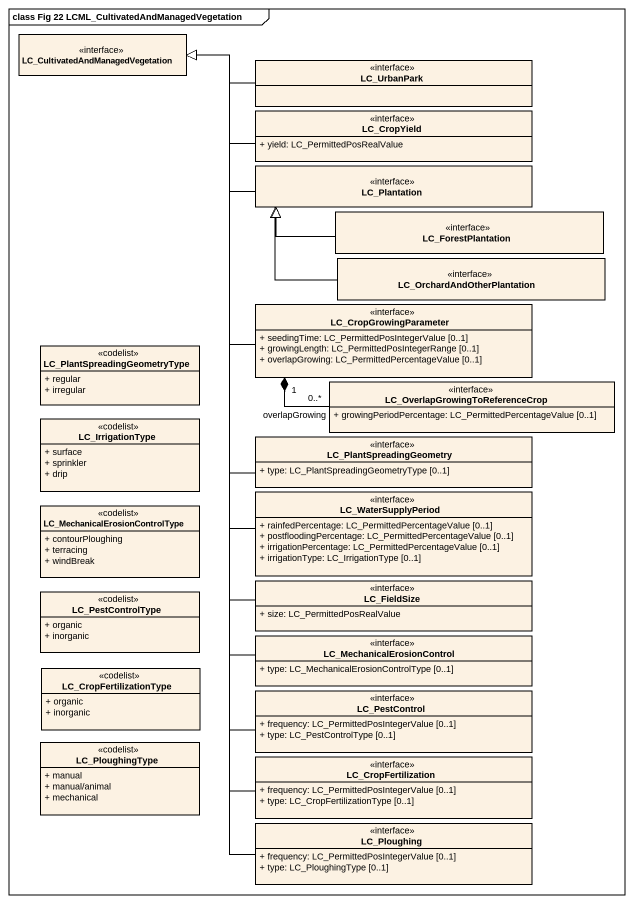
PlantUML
@startuml
mainframe class Fig 22 LCML_CultivatedAndManagedVegetation
hide circle
hide empty members
skinparam classAttributeIconSize 0
class "LC_CultivatedAndManagedVegetation" as LC_CultivatedAndManagedVeget <<interface>> #FCF2E3
class LC_UrbanPark <<interface>> #FCF2E3
class LC_CropYield <<interface>> #FCF2E3 {
  + yield: LC_PermittedPosRealValue
}
class LC_Plantation <<interface>> #FCF2E3
class LC_ForestPlantation <<interface>> #FCF2E3
class LC_OrchardAndOtherPlantation <<interface>> #FCF2E3
class LC_CropGrowingParameter <<interface>> #FCF2E3 {
  + seedingTime: LC_PermittedPosIntegerValue [0..1]
  + growingLength: LC_PermittedPosIntegerRange [0..1]
  + overlapGrowing: LC_PermittedPercentageValue [0..1]
}
class "LC_PlantSpreadingGeometryType" as LC_PlantSpreadingGeometryTyp <<codelist>> #FCF2E3 {
  + regular
  + irregular
}
class "LC_OverlapGrowingToReferenceCrop" as LC_OverlapGrowingToReference <<interface>> #FCF2E3 {
  + growingPeriodPercentage: LC_PermittedPercentageValue [0..1]
}
class LC_IrrigationType <<codelist>> #FCF2E3 {
  + surface
  + sprinkler
  + drip
}
class LC_PlantSpreadingGeometry <<interface>> #FCF2E3 {
  + type: LC_PlantSpreadingGeometryType [0..1]
}
class "LC_MechanicalErosionControlType" as LC_MechanicalErosionControlT <<codelist>> #FCF2E3 {
  + contourPloughing
  + terracing
  + windBreak
}
class LC_WaterSupplyPeriod <<interface>> #FCF2E3 {
  + rainfedPercentage: LC_PermittedPercentageValue [0..1]
  + postfloodingPercentage: LC_PermittedPercentageValue [0..1]
  + irrigationPercentage: LC_PermittedPercentageValue [0..1]
  + irrigationType: LC_IrrigationType [0..1]
}
class LC_PestControlType <<codelist>> #FCF2E3 {
  + organic
  + inorganic
}
class LC_FieldSize <<interface>> #FCF2E3 {
  + size: LC_PermittedPosRealValue
}
class LC_MechanicalErosionControl <<interface>> #FCF2E3 {
  + type: LC_MechanicalErosionControlType [0..1]
}
class LC_CropFertilizationType <<codelist>> #FCF2E3 {
  + organic
  + inorganic
}
class LC_PestControl <<interface>> #FCF2E3 {
  + frequency: LC_PermittedPosIntegerValue [0..1]
  + type: LC_PestControlType [0..1]
}
class LC_PloughingType <<codelist>> #FCF2E3 {
  + manual
  + manual/animal
  + mechanical
}
class LC_CropFertilization <<interface>> #FCF2E3 {
  + frequency: LC_PermittedPosIntegerValue [0..1]
  + type: LC_CropFertilizationType [0..1]
}
class LC_Ploughing <<interface>> #FCF2E3 {
  + frequency: LC_PermittedPosIntegerValue [0..1]
  + type: LC_PloughingType [0..1]
}
LC_UrbanPark -left-|> LC_CultivatedAndManagedVeget
LC_CropYield -left-|> LC_CultivatedAndManagedVeget
LC_Plantation -left-|> LC_CultivatedAndManagedVeget
LC_ForestPlantation -up-|> LC_Plantation
LC_OrchardAndOtherPlantation -up-|> LC_Plantation
LC_CropGrowingParameter -up-|> LC_CultivatedAndManagedVeget
LC_OverlapGrowingToReference "0..*" -up-* "1" LC_CropGrowingParameter : overlapGrowing
LC_PlantSpreadingGeometry -up-|> LC_CultivatedAndManagedVeget
LC_WaterSupplyPeriod -up-|> LC_CultivatedAndManagedVeget
LC_FieldSize -up-|> LC_CultivatedAndManagedVeget
LC_MechanicalErosionControl -up-|> LC_CultivatedAndManagedVeget
LC_PestControl -up-|> LC_CultivatedAndManagedVeget
LC_CropFertilization -up-|> LC_CultivatedAndManagedVeget
LC_Ploughing -up-|> LC_CultivatedAndManagedVeget
@enduml
